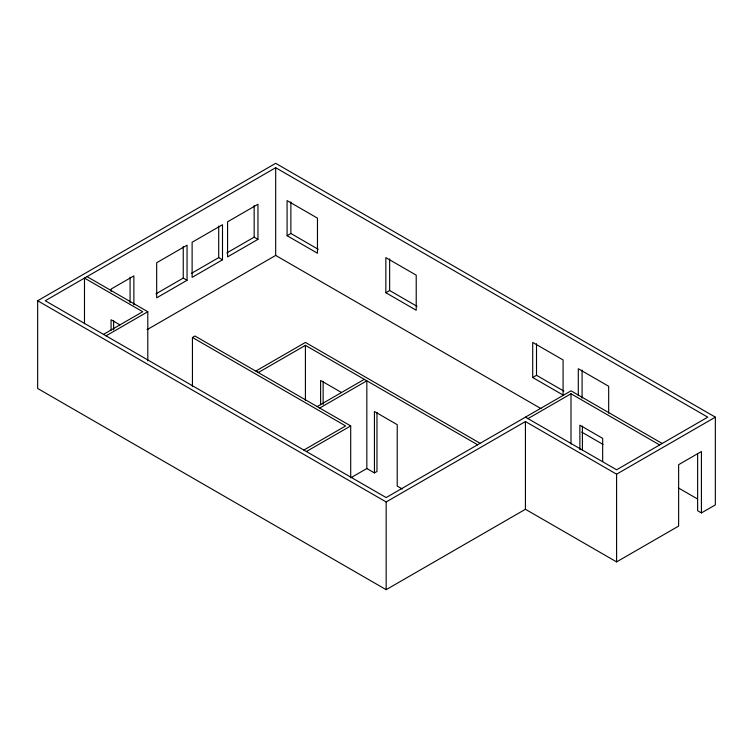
<?xml version="1.0" encoding="UTF-8"?>
<svg xmlns="http://www.w3.org/2000/svg" width="753" height="753" viewBox="0 0 753 753"><rect width="100%" height="100%" fill="white"/><g stroke="black" fill="none" stroke-linecap="round" stroke-linejoin="round"><path stroke-width="1.13" d="M701.42 512.925L701.42 451.518L678.632 464.676L678.632 526.083L616.594 561.898L525.434 509.273L386.157 589.674L37.65 388.473L37.65 300.748L275.683 163.326L715.35 417.162L715.35 504.887L701.42 512.925L697.626 510.732L697.626 453.955M525.434 417.162L616.594 469.797L707.754 417.162L275.683 167.712L45.246 300.748L386.157 497.573L571.009 390.845L662.169 443.479M155.909 293.877L183.252 278.092L187.055 280.285L187.055 245.196L156.671 262.741L156.671 297.83L187.055 280.285M191.356 273.414L218.709 257.62L222.502 259.813L222.502 224.723L192.119 242.268L192.119 277.358L222.502 259.813M226.813 252.942L254.156 237.157L257.959 239.35L257.959 204.261L227.566 221.806L227.566 256.895L257.959 239.35M103.49 334.379L142.731 311.723L84.487 278.092L84.487 323.715M106.022 335.838L147.795 311.723L147.795 360.847M287.081 235.689L317.465 253.234L317.465 218.144L287.081 200.599L287.081 235.689L290.874 233.496L318.227 249.29M147.042 329.701L275.683 255.427L541.021 408.625M192.439 386.609L192.439 337.485L194.971 336.017L350.7 425.934L350.7 477.393M385.837 292.71L416.221 310.255L416.221 275.165L385.837 257.62L385.837 292.71L389.64 290.517L416.983 306.302M477.609 444.769L305.417 345.354L258.571 372.396L256.039 370.937L305.417 342.427L480.141 443.31M317.164 406.573L364.301 379.352M319.696 408.032L366.833 380.811L366.833 468.535L350.785 477.797M303.854 450.059L345.636 425.934L192.439 337.485M306.386 451.518L350.7 425.934M532.71 377.507L563.093 395.052L563.093 359.962L532.71 342.417L532.71 377.507L536.513 375.314L563.856 391.099M366.833 468.535L374.439 472.922L376.971 471.463L376.971 412.371M527.966 418.621L571.009 393.772L659.637 444.938M37.65 300.748L386.157 501.959L525.434 421.548L616.594 474.183L715.35 417.162M581.692 432.1L603.04 444.43M678.274 487.859L697.589 499.013M341.42 392.454L320.609 380.444L320.609 404.775M87.019 276.633L147.795 311.723M119.991 324.91L111.077 319.761L111.077 330.191M402.309 489.017L397.226 486.08L397.226 424.673L374.439 411.514L374.439 472.922M616.594 474.183L616.594 561.898M608.678 413.181L608.678 386.28L578.295 368.735L578.295 395.636M602.664 461.533L602.664 438.359L579.876 425.2L579.876 449.532M582.408 426.057L582.408 450.388M582.088 370.052L582.088 398.121M571.009 393.772L571.009 444.063M536.513 343.735L536.513 375.314M525.434 421.548L525.434 509.273M389.64 258.938L389.64 290.517M386.157 501.959L386.157 589.674M323.141 381.3L323.141 404.465M305.417 345.354L305.417 400.323M290.874 201.917L290.874 233.496M275.683 167.712L275.683 255.427M254.156 205.578L254.156 237.157M218.709 226.041L218.709 257.62M183.252 246.513L183.252 278.092M133.874 304.861L133.874 275.899L111.086 289.058L111.086 291.373M130.081 277.179L130.081 302.668M113.609 320.618L113.609 329.889"/></g></svg>
